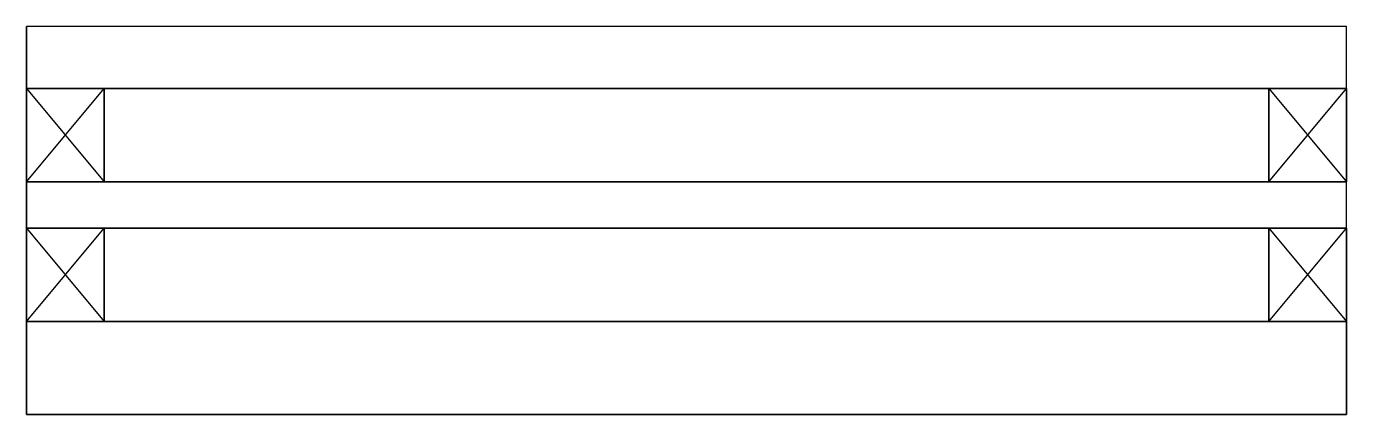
# Model space of a CAD drawing. Extents: x 0 to 170, y -12 to 38.
import ezdxf

# ---------------------------------------------------------------- set-up
doc = ezdxf.new("R2010")
doc.units = 0
doc.layers.get('0').update_dxf_attribs({"linetype": 'CONTINUOUS'})

msp = doc.modelspace()

# ---------------------------------------------------------------- linework, layer by layer
at = {"linetype": 'CONTINUOUS'}
for p, q in [((170, 38), (0, 38)), ((0, -12), (0, 38)), ((170, 38), (0, 38)), ((0, 30), (0, 38)), ((170, 38), (0, 38)), ((0, 38), (0, 30)), ((170, -12), (170, 38)), ((170, 30), (170, 38)), ((170, 30), (170, 38)), ((170, 30), (0, 30)), ((10, 30), (0, 30)), ((0, 18), (0, 30)), ((10, 30), (0, 30)), ((0, 30), (0, 18)), ((10, 30), (0, 30)), ((0, 30), (0, 18)), ((0, 18), (10, 30)), ((0, 30), (10, 18)), ((0, 30), (170, 30)), ((0, 30), (170, 30)), ((10, 30), (10, 18)), ((10, 18), (10, 30)), ((10, 18), (10, 30)), ((170, 30), (160, 30)), ((160, 18), (160, 30)), ((170, 30), (160, 30)), ((160, 30), (160, 18)), ((170, 30), (160, 30)), ((160, 30), (160, 18)), ((160, 18), (170, 30)), ((160, 30), (170, 18)), ((170, 30), (170, 18)), ((170, 18), (170, 30)), ((170, 18), (170, 30)), ((170, 18), (0, 18)), ((170, 18), (0, 18)), ((0, 12), (0, 18)), ((170, 18), (0, 18)), ((0, 18), (0, 12)), ((0, 18), (170, 18)), ((0, 18), (10, 18)), ((0, 18), (10, 18)), ((0, 18), (10, 18)), ((160, 18), (170, 18)), ((160, 18), (170, 18)), ((160, 18), (170, 18)), ((170, 12), (170, 18)), ((170, 12), (170, 18)), ((170, 12), (0, 12)), ((0, 12), (170, 12)), ((0, 12), (170, 12)), ((10, 12), (0, 12)), ((0, 0), (0, 12)), ((10, 12), (0, 12)), ((0, 12), (0, 0)), ((10, 12), (0, 12)), ((0, 12), (0, 0)), ((0, 0), (10, 12)), ((0, 12), (10, 0)), ((10, 12), (10, 0)), ((10, 0), (10, 12)), ((10, 0), (10, 12)), ((170, 12), (160, 12)), ((160, 0), (160, 12)), ((170, 12), (160, 12)), ((160, 12), (160, 0)), ((170, 12), (160, 12)), ((160, 12), (160, 0)), ((160, 0), (170, 12)), ((160, 12), (170, 0)), ((170, 12), (170, 0)), ((170, 0), (170, 12)), ((170, 0), (170, 12)), ((0, 0), (170, 0)), ((0, 0), (0, -12)), ((170, 0), (0, 0)), ((0, 0), (0, -12)), ((170, 0), (0, 0)), ((0, 0), (10, 0)), ((0, 0), (10, 0)), ((0, 0), (10, 0)), ((160, 0), (170, 0)), ((160, 0), (170, 0)), ((160, 0), (170, 0)), ((170, 0), (170, -12)), ((170, -12), (170, 0)), ((170, -12), (0, -12)), ((0, -12), (170, -12)), ((0, -12), (170, -12)), ((0, -12), (170, -12))]:
    msp.add_line(p, q, dxfattribs=at)

doc.saveas('drawing.dxf')
